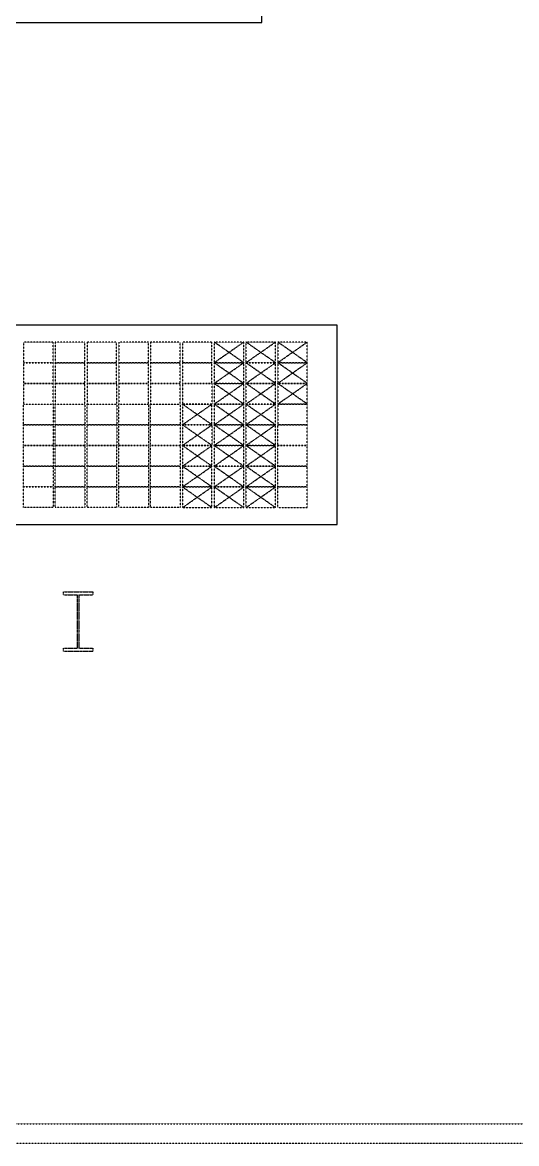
# Model space of a CAD drawing. Header units: millimetres. Extents: x -1732 to 458256, y -4349 to 130988.
# Drawn here: x 51927 to 56934, y 23037 to 34407 of the extents above; entities that cross this region are included whole.
import ezdxf

# ---------------------------------------------------------------- set-up
doc = ezdxf.new("R2010")
doc.units = ezdxf.units.MM
doc.header["$LTSCALE"] = 0.01
doc.header["$MEASUREMENT"] = 0
doc.linetypes.add('HIDDEN2', pattern=[4.7625, 3.175, -1.5875])
doc.linetypes.add('PHANTOM2', pattern=[31.75, 15.875, -3.175, 3.175, -3.175, 3.175, -3.175])
for name, color, linetype in [('F-E-EQP-BIELO', 251, 'CONTINUOUS'), ('F-E-EQP-CAN', 251, 'HIDDEN2'), ('S-E-ACI', 251, 'PHANTOM2')]:
    doc.layers.add(name, color=color, linetype=linetype)

msp = doc.modelspace()

# ---------------------------------------------------------------- linework, layer by layer
at = {"layer": 'F-E-EQP-BIELO'}
for p, q in [((55115.12361, 31336.43913), (50285.12361, 31336.43913)), ((55115.12361, 29316.43913), (55115.12361, 31336.43913)), ((51135.12361, 29316.43913), (55115.12361, 29316.43913))]:
    msp.add_line(p, q, dxfattribs=at)
at = {"layer": 'F-E-EQP-BIELO', "color": 9, "linetype": 'HIDDEN2'}
for p, q in [((53869.72361, 30956.13913), (54169.62361, 31166.13913)), ((54169.72361, 30956.13913), (53869.72361, 31166.13913)), ((54191.72361, 30956.13913), (54491.62361, 31166.13913)), ((54491.72361, 30956.13913), (54191.72361, 31166.13913)), ((54513.72361, 30956.23913), (54813.62361, 31166.23913)), ((54813.72361, 30956.23913), (54513.72361, 31166.23913)), ((54169.72361, 30746.13913), (53869.72361, 30956.13913)), ((53869.72361, 30746.13913), (54169.62361, 30956.13913)), ((54191.62361, 30746.13913), (54491.52361, 30956.13913)), ((54491.62361, 30746.13913), (54191.62361, 30956.13913)), ((54513.72361, 30746.23913), (54813.62361, 30956.23913)), ((54813.72361, 30746.23913), (54513.72361, 30956.23913)), ((54169.72361, 30536.13913), (53869.72361, 30746.13913)), ((53869.72361, 30536.13913), (54169.62361, 30746.13913)), ((54191.62361, 30536.13913), (54491.52361, 30746.13913)), ((54491.62361, 30536.13913), (54191.62361, 30746.13913)), ((54513.72361, 30536.23913), (54813.62361, 30746.23913)), ((54813.72361, 30536.23913), (54513.72361, 30746.23913)), ((53847.72361, 30326.13913), (53547.72361, 30536.13913)), ((53547.72361, 30326.13913), (53847.62361, 30536.13913)), ((53869.72361, 30326.13913), (54169.62361, 30536.13913)), ((54169.72361, 30326.13913), (53869.72361, 30536.13913)), ((54491.62361, 30326.13913), (54191.62361, 30536.13913)), ((54191.62361, 30326.13913), (54491.52361, 30536.13913)), ((53547.82361, 30116.23913), (53847.72361, 30326.23913)), ((53847.82361, 30116.23913), (53547.82361, 30326.23913)), ((54169.72361, 30116.13913), (53869.72361, 30326.13913)), ((53869.72361, 30116.13913), (54169.62361, 30326.13913)), ((54191.72361, 30116.23913), (54491.62361, 30326.23913)), ((54491.72361, 30116.23913), (54191.72361, 30326.23913)), ((53847.72361, 29906.13913), (53547.72361, 30116.13913)), ((53547.72361, 29906.13913), (53847.62361, 30116.13913)), ((53869.72361, 29906.13913), (54169.62361, 30116.13913)), ((54169.72361, 29906.13913), (53869.72361, 30116.13913)), ((54191.62361, 29906.13913), (54491.52361, 30116.13913)), ((54491.62361, 29906.13913), (54191.62361, 30116.13913)), ((53847.72361, 29696.13913), (53547.72361, 29906.13913)), ((53547.72361, 29696.13913), (53847.62361, 29906.13913)), ((53869.72361, 29696.13913), (54169.62361, 29906.13913)), ((54169.72361, 29696.13913), (53869.72361, 29906.13913)), ((54191.62361, 29696.13913), (54491.52361, 29906.13913)), ((54491.62361, 29696.13913), (54191.62361, 29906.13913)), ((53547.72361, 29486.13913), (53847.62361, 29696.13913)), ((53847.72361, 29486.13913), (53547.72361, 29696.13913)), ((53869.72361, 29486.13913), (54169.62361, 29696.13913)), ((54169.72361, 29486.13913), (53869.72361, 29696.13913)), ((54491.62361, 29486.13913), (54191.62361, 29696.13913)), ((54191.62361, 29486.13913), (54491.52361, 29696.13913))]:
    msp.add_line(p, q, dxfattribs=at)
at = {"layer": 'F-E-EQP-BIELO'}
msp.add_lwpolyline([(51030.12361, 35866.13913), (51030.12361, 34406.13913), (54353.32361, 34406.13913), (54353.32361, 35866.13913), (51030.12361, 35866.13913)], dxfattribs=at)
at = {"layer": 'F-E-EQP-BIELO', "color": 9, "linetype": 'HIDDEN2'}
for points in [[(52088.12361, 30956.03913), (52238.12361, 30956.03913), (52238.12361, 31166.03913), (51938.12361, 31166.03913), (51938.12361, 30956.03913), (52088.12361, 30956.03913)], [(52409.72361, 30956.13913), (52559.72361, 30956.13913), (52559.72361, 31166.13913), (52259.72361, 31166.13913), (52259.72361, 30956.13913), (52409.72361, 30956.13913)], [(52731.72361, 30956.13913), (52881.72361, 30956.13913), (52881.72361, 31166.13913), (52581.72361, 31166.13913), (52581.72361, 30956.13913), (52731.72361, 30956.13913)], [(53053.72361, 30956.13913), (53203.72361, 30956.13913), (53203.72361, 31166.13913), (52903.72361, 31166.13913), (52903.72361, 30956.13913), (53053.72361, 30956.13913)], [(53375.72361, 30956.13913), (53525.72361, 30956.13913), (53525.72361, 31166.13913), (53225.72361, 31166.13913), (53225.72361, 30956.13913), (53375.72361, 30956.13913)], [(53697.72361, 30956.23913), (53847.72361, 30956.23913), (53847.72361, 31166.23913), (53547.72361, 31166.23913), (53547.72361, 30956.23913), (53697.72361, 30956.23913)], [(54019.72361, 30956.23913), (54169.72361, 30956.23913), (54169.72361, 31166.23913), (53869.72361, 31166.23913), (53869.72361, 30956.23913), (54019.72361, 30956.23913)], [(54341.62361, 30956.23913), (54491.62361, 30956.23913), (54491.62361, 31166.23913), (54191.62361, 31166.23913), (54191.62361, 30956.23913), (54341.62361, 30956.23913)], [(54663.62361, 30956.23913), (54813.62361, 30956.23913), (54813.62361, 31166.23913), (54513.62361, 31166.23913), (54513.62361, 30956.23913), (54663.62361, 30956.23913)], [(52088.22361, 30746.03913), (52238.22361, 30746.03913), (52238.22361, 30956.03913), (51938.22361, 30956.03913), (51938.22361, 30746.03913), (52088.22361, 30746.03913)], [(52409.92361, 30746.13913), (52559.92361, 30746.13913), (52559.92361, 30956.13913), (52259.92361, 30956.13913), (52259.92361, 30746.13913), (52409.92361, 30746.13913)], [(52731.92361, 30746.13913), (52881.92361, 30746.13913), (52881.92361, 30956.13913), (52581.92361, 30956.13913), (52581.92361, 30746.13913), (52731.92361, 30746.13913)], [(53053.92361, 30746.13913), (53203.92361, 30746.13913), (53203.92361, 30956.13913), (52903.92361, 30956.13913), (52903.92361, 30746.13913), (53053.92361, 30746.13913)], [(53375.92361, 30746.13913), (53525.92361, 30746.13913), (53525.92361, 30956.13913), (53225.92361, 30956.13913), (53225.92361, 30746.13913), (53375.92361, 30746.13913)], [(53697.72361, 30746.13913), (53847.72361, 30746.13913), (53847.72361, 30956.13913), (53547.72361, 30956.13913), (53547.72361, 30746.13913), (53697.72361, 30746.13913)], [(54019.92361, 30746.13913), (54169.92361, 30746.13913), (54169.92361, 30956.13913), (53869.92361, 30956.13913), (53869.92361, 30746.13913), (54019.92361, 30746.13913)], [(54341.72361, 30746.13913), (54491.72361, 30746.13913), (54491.72361, 30956.13913), (54191.72361, 30956.13913), (54191.72361, 30746.13913), (54341.72361, 30746.13913)], [(54663.62361, 30746.23913), (54813.62361, 30746.23913), (54813.62361, 30956.23913), (54513.62361, 30956.23913), (54513.62361, 30746.23913), (54663.62361, 30746.23913)], [(52088.32361, 30536.03913), (52238.32361, 30536.03913), (52238.32361, 30746.03913), (51938.32361, 30746.03913), (51938.32361, 30536.03913), (52088.32361, 30536.03913)], [(52410.02361, 30536.13913), (52560.02361, 30536.13913), (52560.02361, 30746.13913), (52260.02361, 30746.13913), (52260.02361, 30536.13913), (52410.02361, 30536.13913)], [(52732.02361, 30536.13913), (52882.02361, 30536.13913), (52882.02361, 30746.13913), (52582.02361, 30746.13913), (52582.02361, 30536.13913), (52732.02361, 30536.13913)], [(53054.02361, 30536.13913), (53204.02361, 30536.13913), (53204.02361, 30746.13913), (52904.02361, 30746.13913), (52904.02361, 30536.13913), (53054.02361, 30536.13913)], [(53376.02361, 30536.13913), (53526.02361, 30536.13913), (53526.02361, 30746.13913), (53226.02361, 30746.13913), (53226.02361, 30536.13913), (53376.02361, 30536.13913)], [(53698.02361, 30536.03913), (53848.02361, 30536.03913), (53848.02361, 30746.03913), (53548.02361, 30746.03913), (53548.02361, 30536.03913), (53698.02361, 30536.03913)], [(54019.72361, 30536.13913), (54169.72361, 30536.13913), (54169.72361, 30746.13913), (53869.72361, 30746.13913), (53869.72361, 30536.13913), (54019.72361, 30536.13913)], [(54341.62361, 30536.13913), (54491.62361, 30536.13913), (54491.62361, 30746.13913), (54191.62361, 30746.13913), (54191.62361, 30536.13913), (54341.62361, 30536.13913)], [(54663.72361, 30536.33913), (54813.72361, 30536.33913), (54813.72361, 30746.33913), (54513.72361, 30746.33913), (54513.72361, 30536.33913), (54663.72361, 30536.33913)], [(52088.32361, 30536.13913), (52238.32361, 30536.13913), (52238.32361, 30326.13913), (51938.32361, 30326.13913), (51938.32361, 30536.13913), (52088.32361, 30536.13913)], [(52410.02361, 30536.23913), (52560.02361, 30536.23913), (52560.02361, 30326.23913), (52260.02361, 30326.23913), (52260.02361, 30536.23913), (52410.02361, 30536.23913)], [(52732.02361, 30536.23913), (52882.02361, 30536.23913), (52882.02361, 30326.23913), (52582.02361, 30326.23913), (52582.02361, 30536.23913), (52732.02361, 30536.23913)], [(53054.02361, 30536.23913), (53204.02361, 30536.23913), (53204.02361, 30326.23913), (52904.02361, 30326.23913), (52904.02361, 30536.23913), (53054.02361, 30536.23913)], [(53376.02361, 30536.23913), (53526.02361, 30536.23913), (53526.02361, 30326.23913), (53226.02361, 30326.23913), (53226.02361, 30536.23913), (53376.02361, 30536.23913)], [(53697.92361, 30326.13913), (53847.92361, 30326.13913), (53847.92361, 30536.13913), (53547.92361, 30536.13913), (53547.92361, 30326.13913), (53697.92361, 30326.13913)], [(54019.62361, 30326.03913), (54169.62361, 30326.03913), (54169.62361, 30536.03913), (53869.62361, 30536.03913), (53869.62361, 30326.03913), (54019.62361, 30326.03913)], [(54341.52361, 30326.03913), (54491.52361, 30326.03913), (54491.52361, 30536.03913), (54191.52361, 30536.03913), (54191.52361, 30326.03913), (54341.52361, 30326.03913)], [(54663.52361, 30326.23913), (54813.52361, 30326.23913), (54813.52361, 30536.23913), (54513.52361, 30536.23913), (54513.52361, 30326.23913), (54663.52361, 30326.23913)], [(52088.32361, 30326.23913), (52238.32361, 30326.23913), (52238.32361, 30116.23913), (51938.32361, 30116.23913), (51938.32361, 30326.23913), (52088.32361, 30326.23913)], [(52410.02361, 30326.33913), (52560.02361, 30326.33913), (52560.02361, 30116.33913), (52260.02361, 30116.33913), (52260.02361, 30326.33913), (52410.02361, 30326.33913)], [(52732.02361, 30326.33913), (52882.02361, 30326.33913), (52882.02361, 30116.33913), (52582.02361, 30116.33913), (52582.02361, 30326.33913), (52732.02361, 30326.33913)], [(53054.02361, 30326.33913), (53204.02361, 30326.33913), (53204.02361, 30116.33913), (52904.02361, 30116.33913), (52904.02361, 30326.33913), (53054.02361, 30326.33913)], [(53376.02361, 30326.33913), (53526.02361, 30326.33913), (53526.02361, 30116.33913), (53226.02361, 30116.33913), (53226.02361, 30326.33913), (53376.02361, 30326.33913)], [(53698.02361, 30116.13913), (53848.02361, 30116.13913), (53848.02361, 30326.13913), (53548.02361, 30326.13913), (53548.02361, 30116.13913), (53698.02361, 30116.13913)], [(54019.82361, 30116.13913), (54169.82361, 30116.13913), (54169.82361, 30326.13913), (53869.82361, 30326.13913), (53869.82361, 30116.13913), (54019.82361, 30116.13913)], [(54341.52361, 30116.13913), (54491.52361, 30116.13913), (54491.52361, 30326.13913), (54191.52361, 30326.13913), (54191.52361, 30116.13913), (54341.52361, 30116.13913)], [(54663.32361, 30116.03913), (54813.32361, 30116.03913), (54813.32361, 30326.03913), (54513.32361, 30326.03913), (54513.32361, 30116.03913), (54663.32361, 30116.03913)], [(52088.22361, 30116.33913), (52238.22361, 30116.33913), (52238.22361, 29906.33913), (51938.22361, 29906.33913), (51938.22361, 30116.33913), (52088.22361, 30116.33913)], [(52409.92361, 30116.43913), (52559.92361, 30116.43913), (52559.92361, 29906.43913), (52259.92361, 29906.43913), (52259.92361, 30116.43913), (52409.92361, 30116.43913)], [(52731.92361, 30116.43913), (52881.92361, 30116.43913), (52881.92361, 29906.43913), (52581.92361, 29906.43913), (52581.92361, 30116.43913), (52731.92361, 30116.43913)], [(53053.92361, 30116.43913), (53203.92361, 30116.43913), (53203.92361, 29906.43913), (52903.92361, 29906.43913), (52903.92361, 30116.43913), (53053.92361, 30116.43913)], [(53375.92361, 30116.43913), (53525.92361, 30116.43913), (53525.92361, 29906.43913), (53225.92361, 29906.43913), (53225.92361, 30116.43913), (53375.92361, 30116.43913)], [(53697.72361, 29906.33913), (53847.72361, 29906.33913), (53847.72361, 30116.33913), (53547.72361, 30116.33913), (53547.72361, 29906.33913), (53697.72361, 29906.33913)], [(54019.42361, 29906.13913), (54169.42361, 29906.13913), (54169.42361, 30116.13913), (53869.42361, 30116.13913), (53869.42361, 29906.13913), (54019.42361, 29906.13913)], [(54341.32361, 29906.13913), (54491.32361, 29906.13913), (54491.32361, 30116.13913), (54191.32361, 30116.13913), (54191.32361, 29906.13913), (54341.32361, 29906.13913)], [(54663.22361, 29906.13913), (54813.22361, 29906.13913), (54813.22361, 30116.13913), (54513.22361, 30116.13913), (54513.22361, 29906.13913), (54663.22361, 29906.13913)], [(52088.22361, 29906.43913), (52238.22361, 29906.43913), (52238.22361, 29696.43913), (51938.22361, 29696.43913), (51938.22361, 29906.43913), (52088.22361, 29906.43913)], [(52409.92361, 29906.43913), (52559.92361, 29906.43913), (52559.92361, 29696.43913), (52259.92361, 29696.43913), (52259.92361, 29906.43913), (52409.92361, 29906.43913)], [(52731.92361, 29906.43913), (52881.92361, 29906.43913), (52881.92361, 29696.43913), (52581.92361, 29696.43913), (52581.92361, 29906.43913), (52731.92361, 29906.43913)], [(53053.92361, 29906.43913), (53203.92361, 29906.43913), (53203.92361, 29696.43913), (52903.92361, 29696.43913), (52903.92361, 29906.43913), (53053.92361, 29906.43913)], [(53375.92361, 29906.43913), (53525.92361, 29906.43913), (53525.92361, 29696.43913), (53225.92361, 29696.43913), (53225.92361, 29906.43913), (53375.92361, 29906.43913)], [(53697.62361, 29696.43913), (53847.62361, 29696.43913), (53847.62361, 29906.43913), (53547.62361, 29906.43913), (53547.62361, 29696.43913), (53697.62361, 29696.43913)], [(54019.32361, 29696.33913), (54169.32361, 29696.33913), (54169.32361, 29906.33913), (53869.32361, 29906.33913), (53869.32361, 29696.33913), (54019.32361, 29696.33913)], [(54341.02361, 29696.13913), (54491.02361, 29696.13913), (54491.02361, 29906.13913), (54191.02361, 29906.13913), (54191.02361, 29696.13913), (54341.02361, 29696.13913)], [(54662.82361, 29696.13913), (54812.82361, 29696.13913), (54812.82361, 29906.13913), (54512.82361, 29906.13913), (54512.82361, 29696.13913), (54662.82361, 29696.13913)], [(52088.12361, 29696.43913), (52238.12361, 29696.43913), (52238.12361, 29486.43913), (51938.12361, 29486.43913), (51938.12361, 29696.43913), (52088.12361, 29696.43913)], [(52409.72361, 29696.53913), (52559.72361, 29696.53913), (52559.72361, 29486.53913), (52259.72361, 29486.53913), (52259.72361, 29696.53913), (52409.72361, 29696.53913)], [(52731.72361, 29696.53913), (52881.72361, 29696.53913), (52881.72361, 29486.53913), (52581.72361, 29486.53913), (52581.72361, 29696.53913), (52731.72361, 29696.53913)], [(53053.72361, 29696.53913), (53203.72361, 29696.53913), (53203.72361, 29486.53913), (52903.72361, 29486.53913), (52903.72361, 29696.53913), (53053.72361, 29696.53913)], [(53375.72361, 29696.53913), (53525.72361, 29696.53913), (53525.72361, 29486.53913), (53225.72361, 29486.53913), (53225.72361, 29696.53913), (53375.72361, 29696.53913)], [(53697.62361, 29486.53913), (53847.62361, 29486.53913), (53847.62361, 29696.53913), (53547.62361, 29696.53913), (53547.62361, 29486.53913), (53697.62361, 29486.53913)], [(54019.42361, 29486.43913), (54169.42361, 29486.43913), (54169.42361, 29696.43913), (53869.42361, 29696.43913), (53869.42361, 29486.43913), (54019.42361, 29486.43913)], [(54341.42361, 29486.23913), (54491.42361, 29486.23913), (54491.42361, 29696.23913), (54191.42361, 29696.23913), (54191.42361, 29486.23913), (54341.42361, 29486.23913)], [(54662.82361, 29486.23913), (54812.82361, 29486.23913), (54812.82361, 29696.23913), (54512.82361, 29696.23913), (54512.82361, 29486.23913), (54662.82361, 29486.23913)]]:
    msp.add_lwpolyline(points, dxfattribs=at)
at = {"layer": 'F-E-EQP-CAN'}
for p, q in [((50985.07629, 23236.87046), (58239.04449, 23236.87207)), ((58239.04296, 23036.87207), (50985.07629, 23036.87046))]:
    msp.add_line(p, q, dxfattribs=at)
at = {"layer": 'S-E-ACI'}
for p, q in [((52340.30656, 28631.7832), (52640.30291, 28631.7832)), ((52340.30656, 28631.7832), (52340.30656, 28601.78174)), ((52340.30656, 28601.78174), (52482.83409, 28601.78174)), ((52482.83409, 28601.78174), (52482.83409, 28061.78282)), ((52497.83025, 28601.78174), (52497.83025, 28061.78282)), ((52497.83025, 28601.78174), (52640.30291, 28601.78174)), ((52640.30291, 28631.7832), (52640.30291, 28601.78174)), ((52340.30656, 28061.78282), (52340.30656, 28031.78135)), ((52340.30656, 28061.78282), (52482.83409, 28061.78282)), ((52340.30656, 28031.78135), (52640.30291, 28031.78135)), ((52497.83025, 28061.78282), (52640.30291, 28061.78282)), ((52640.30291, 28061.78282), (52640.30291, 28031.78135))]:
    msp.add_line(p, q, dxfattribs=at)

doc.saveas('drawing.dxf')
